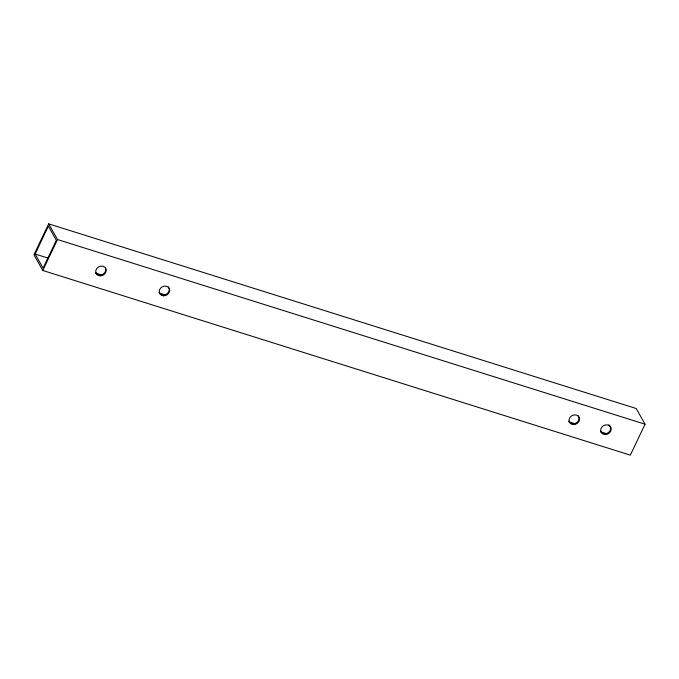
<?xml version="1.0" encoding="UTF-8"?>
<svg xmlns="http://www.w3.org/2000/svg" width="679" height="679" viewBox="0 0 679 679"><rect width="100%" height="100%" fill="white"/><g stroke="black" fill="none" stroke-linecap="round" stroke-linejoin="round"><path stroke-width="1.02" d="M48.667 223.849L33.95 254.795L42.785 270.48L630.333 455.151L645.05 424.205L636.215 408.52L48.667 223.849L57.503 239.526L645.05 424.205M35.13 254.031L48.379 226.175L56.323 240.29L43.083 268.146L35.13 254.031L48.277 258.164M42.785 270.48L57.503 239.526M95.807 273.102L101.875 275.012M159.514 293.133L165.583 295.034M569.078 421.863L575.147 423.772M600.423 431.717L606.491 433.626M105.449 267.967A5.415 4.694 -29.4 0 1 102.325 274.528A5.415 4.694 -29.4 0 1 95.586 272.415M168.333 286.886A5.415 4.694 -29.4 0 1 166.474 294.168A5.415 4.694 -29.4 0 1 159.107 292.377M608.859 424.816A5.415 4.694 -29.4 0 1 608.511 432.531A5.415 4.694 -29.4 0 1 600.559 431.14M578.101 415.684A5.415 4.694 -29.4 0 1 576.242 422.966A5.415 4.694 -29.4 0 1 568.883 421.175M100.059 275.844A5.415 4.694 -29.4 0 0 105.89 268.748A5.415 4.694 -29.4 0 0 96.927 268.324A5.415 4.694 -29.4 0 0 100.059 275.844M163.58 295.806A5.415 4.694 -29.4 0 0 169.41 288.711A5.415 4.694 -29.4 0 0 160.448 288.286A5.415 4.694 -29.4 0 0 163.58 295.806M605.031 434.568A5.415 4.694 -29.4 0 0 610.862 427.473A5.415 4.694 -29.4 0 0 601.9 427.049A5.415 4.694 -29.4 0 0 605.031 434.568M573.356 424.613A5.415 4.694 -29.4 0 0 579.179 417.517A5.415 4.694 -29.4 0 0 570.224 417.093A5.415 4.694 -29.4 0 0 573.356 424.613"/></g></svg>
